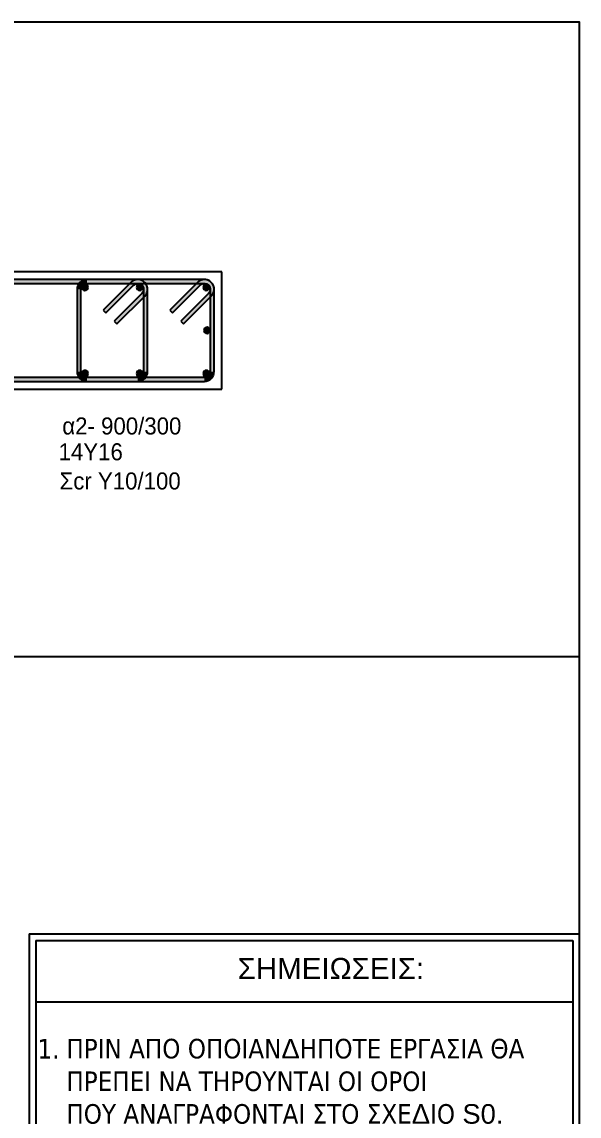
# Model space of a CAD drawing. Header units: millimetres. Extents: x -2171 to 1563, y -1758 to -1505.
# Drawn here: x 826.68 to 833.79, y -1604.22 to -1590.25 of the extents above; entities that cross this region are included whole.
import ezdxf

# ---------------------------------------------------------------- set-up
doc = ezdxf.new("R2010")
doc.units = ezdxf.units.MM
for name, color, linetype in [('-S-A3 PAGE', 3, 'Continuous'), ('-S_TEXT', 3, 'Continuous'), ('Col_Det', 7, 'Continuous'), ('Col_Det_Fill', 7, 'Continuous'), ('Geo_Col_Pro_1', 7, 'Continuous'), ('pinakaki', 153, 'Continuous')]:
    doc.layers.add(name, color=color, linetype=linetype)
doc.styles.add('S1Arl22_b_934_161', font='arial.ttf', dxfattribs={"width": 0.933629, "height": 0.002175})
doc.styles.get("Standard").update_dxf_attribs({"font": 'tahoma.ttf'})

# ---------------------------------------------------------------- blocks, each defined once
blk = doc.blocks.new('PINAKAKI')
at = {"layer": '-S-A3 PAGE', "ltscale": 5}
blk.add_line((121995.588, -208359.262), (121988.733, -208359.262), dxfattribs=at)
at = {"color": 0}
for p, q in [((121988.65, -208358.392), (121988.65, -208373.351)), ((121988.65, -208358.392), (121995.67, -208358.392)), ((121995.67, -208358.392), (121995.669, -208370.631)), ((121988.733, -208358.475), (121988.733, -208370.548)), ((121988.733, -208358.475), (121995.588, -208358.475)), ((121995.588, -208358.475), (121995.588, -208370.548))]:
    blk.add_line(p, q, dxfattribs=at)
at = {"layer": '-S_TEXT', "color": 3}
blk.add_text('1.', height=0.25, dxfattribs=at).set_placement((121988.755, -208359.983))
at = {"layer": '-S_TEXT', "color": 3, "insert": (121989.123, -208359.731), "char_height": 0.25, "attachment_point": 1}
blk.add_mtext_dynamic_manual_height_columns('ΠΡΙΝ ΑΠΟ ΟΠΟΙΑΝ{\\fArial|b0|i0|c186|p34;Δ}ΗΠΟΤΕ ΕΡΓΑΣΙΑ ΘΑ ΠΡΕΠΕΙ ΝΑ ΤΗΡΟΥΝΤΑΙ ΟΙ ΟΡΟΙ\\PΠΟΥ ΑΝΑΓΡΑΦΟΝΤΑΙ ΣΤΟ ΣΧΕ{\\fArial|b0|i0|c186|p34;Δ}ΙΟ {\\fArial|b0|i0|c186|p34;S0.}', width=6.38621, gutter_width=1, heights=[0], dxfattribs=at)
at = {"layer": 'pinakaki', "ltscale": 0.005, "insert": (121991.31, -208358.698), "char_height": 0.26955, "width": 6.67467, "attachment_point": 1}
blk.add_mtext('{\\fArial|b0|i0|c161|p34;ΣΗΜΕΙΩΣΕΙΣ:}', dxfattribs=at)

msp = doc.modelspace()

# ---------------------------------------------------------------- hatches: boundary and pattern name
at = {"layer": 'Col_Det_Fill'}
for color, points in [(252, [(829.0079, -1593.5888), (829.0079, -1593.5388), (824.9579, -1593.5388), (824.9579, -1593.5888)]), (252, [(827.5079, -1593.5888), (827.5079, -1593.5388, 0.4142136), (827.3829, -1593.6638), (827.4329, -1593.6638, -0.4142136)]), (252, [(828.1579, -1593.5888), (828.1579, -1593.5388), (827.5079, -1593.5388), (827.5079, -1593.5888)]), (252, [(828.2329, -1593.6638), (828.2829, -1593.6638, 0.6681786), (828.0695, -1593.5755), (828.1048, -1593.6108, -0.6681786)]), (252, [(828.2109, -1593.7169), (828.2463, -1593.7522, 0.6681786), (828.1579, -1593.5388), (828.1579, -1593.5888, -0.6681786)]), (252, [(829.0829, -1593.6638), (829.1329, -1593.6638, 0.6681786), (828.9195, -1593.5755), (828.9548, -1593.6108, -0.6681786)]), (252, [(829.0609, -1593.7169), (829.0963, -1593.7522, 0.6681786), (829.0079, -1593.5388), (829.0079, -1593.5888, -0.6681786)]), (252, [(827.4329, -1593.6638), (827.3829, -1593.6638), (827.3829, -1594.7138), (827.4329, -1594.7138)]), (56, [(827.5231, -1593.6391, 0.4142136), (827.4831, -1593.5991, 0.4142136), (827.4431, -1593.6391, 0.4142136), (827.4831, -1593.6791, 0.4142136)]), (252, [(828.1048, -1593.6108), (828.0695, -1593.5755), (827.7159, -1593.929), (827.7513, -1593.9644)]), (56, [(828.2226, -1593.6391, 0.4142136), (828.1826, -1593.5991, 0.4142136), (828.1426, -1593.6391, 0.4142136), (828.1826, -1593.6791, 0.4142136)]), (252, [(828.2329, -1594.7138), (828.2829, -1594.7138), (828.2829, -1593.6638), (828.2329, -1593.6638)]), (252, [(828.9548, -1593.6108), (828.9195, -1593.5755), (828.5659, -1593.929), (828.6013, -1593.9644)]), (12, [(829.0726, -1593.6391, 0.4142136), (829.0326, -1593.5991, 0.4142136), (828.9926, -1593.6391, 0.4142136), (829.0326, -1593.6791, 0.4142136)]), (252, [(829.0829, -1594.7138), (829.1329, -1594.7138), (829.1329, -1593.6638), (829.0829, -1593.6638)]), (252, [(827.8573, -1594.0704), (827.8927, -1594.1058), (828.2463, -1593.7522), (828.2109, -1593.7169)]), (252, [(828.7073, -1594.0704), (828.7427, -1594.1058), (829.0963, -1593.7522), (829.0609, -1593.7169)]), (12, [(829.0829, -1594.1888, 0.4142136), (829.0429, -1594.1488, 0.4142136), (829.0029, -1594.1888, 0.4142136), (829.0429, -1594.2288, 0.4142136)]), (252, [(824.9579, -1594.7888), (824.9579, -1594.8388), (829.0079, -1594.8388), (829.0079, -1594.7888)]), (252, [(827.4329, -1594.7138), (827.3829, -1594.7138, 0.4142136), (827.5079, -1594.8388), (827.5079, -1594.7888, -0.4142136)]), (56, [(827.5231, -1594.7386, 0.4142136), (827.4831, -1594.6986, 0.4142136), (827.4431, -1594.7386, 0.4142136), (827.4831, -1594.7786, 0.4142136)]), (252, [(827.5079, -1594.7888), (827.5079, -1594.8388), (828.1579, -1594.8388), (828.1579, -1594.7888)]), (56, [(828.2226, -1594.7386, 0.4142136), (828.1826, -1594.6986, 0.4142136), (828.1426, -1594.7386, 0.4142136), (828.1826, -1594.7786, 0.4142136)]), (252, [(828.1579, -1594.7888), (828.1579, -1594.8388, 0.4142136), (828.2829, -1594.7138), (828.2329, -1594.7138, -0.4142136)]), (12, [(829.0726, -1594.7386, 0.4142136), (829.0326, -1594.6986, 0.4142136), (828.9926, -1594.7386, 0.4142136), (829.0326, -1594.7786, 0.4142136)]), (252, [(829.0079, -1594.7888), (829.0079, -1594.8388, 0.4142136), (829.1329, -1594.7138), (829.0829, -1594.7138, -0.4142136)])]:
    msp.add_hatch(color=color, dxfattribs=at).paths.add_polyline_path(points)

# ---------------------------------------------------------------- linework, layer by layer
at = {"layer": '-S_TEXT', "ltscale": 5}
msp.add_lwpolyline([(775.6459, -1590.2497), (833.7934, -1590.2497), (833.7934, -1630.2944), (775.6459, -1630.2944)], close=True, dxfattribs=at)
at = {"layer": 'Col_Det', "color": 7}
for points in [[(829.2329, -1593.4388), (815.9829, -1593.4388)], [(829.0079, -1593.5388), (824.9579, -1593.5388)], [(828.1579, -1593.5388), (827.5079, -1593.5388)], [(829.2329, -1594.9388), (829.2329, -1593.4388)], [(824.9579, -1593.5888), (829.0079, -1593.5888)], [(827.3829, -1593.6638), (827.3829, -1594.7138)], [(827.4329, -1594.7138), (827.4329, -1593.6638)], [(827.5079, -1593.5888), (828.1579, -1593.5888)], [(828.0695, -1593.5755), (827.7159, -1593.929)], [(827.7513, -1593.9644), (828.1048, -1593.6108)], [(828.2329, -1593.6638), (828.2329, -1594.7138)], [(828.2829, -1594.7138), (828.2829, -1593.6638)], [(828.9195, -1593.5755), (828.5659, -1593.929)], [(828.6013, -1593.9644), (828.9548, -1593.6108)], [(829.0829, -1593.6638), (829.0829, -1594.7138)], [(829.1329, -1594.7138), (829.1329, -1593.6638)], [(828.2109, -1593.7169), (827.8573, -1594.0704)], [(827.8927, -1594.1058), (828.2463, -1593.7522)], [(829.0609, -1593.7169), (828.7073, -1594.0704)], [(828.7427, -1594.1058), (829.0963, -1593.7522)], [(827.7159, -1593.929), (827.7513, -1593.9644)], [(828.5659, -1593.929), (828.6013, -1593.9644)], [(827.8573, -1594.0704), (827.8927, -1594.1058)], [(828.7073, -1594.0704), (828.7427, -1594.1058)], [(829.0079, -1594.7888), (824.9579, -1594.7888)], [(828.1579, -1594.7888), (827.5079, -1594.7888)], [(815.9829, -1594.9388), (829.2329, -1594.9388)], [(824.9579, -1594.8388), (829.0079, -1594.8388)], [(827.5079, -1594.8388), (828.1579, -1594.8388)]]:
    msp.add_lwpolyline(points, dxfattribs=at)
for points in [[(827.5079, -1593.5388, 0.4142136), (827.3829, -1593.6638)], [(828.2829, -1593.6638, 0.6681786), (828.0695, -1593.5755)], [(828.2463, -1593.7522, 0.6681786), (828.1579, -1593.5388)], [(829.1329, -1593.6638, 0.6681786), (828.9195, -1593.5755)], [(829.0963, -1593.7522, 0.6681786), (829.0079, -1593.5388)], [(827.4329, -1593.6638, -0.4142136), (827.5079, -1593.5888, -0.4142136)], [(827.4831, -1593.5991, 0.4142136), (827.4431, -1593.6391, 0.4142136)], [(827.4431, -1593.6391, 0.4142136), (827.4831, -1593.6791, 0.4142136)], [(827.5231, -1593.6391, 0.4142136), (827.4831, -1593.5991, 0.4142136)], [(827.4831, -1593.6791, 0.4142136), (827.5231, -1593.6391, 0.4142136)], [(828.1048, -1593.6108, -0.6681786), (828.2329, -1593.6638, -0.6681786)], [(828.1826, -1593.5991, 0.4142136), (828.1426, -1593.6391, 0.4142136)], [(828.1426, -1593.6391, 0.4142136), (828.1826, -1593.6791, 0.4142136)], [(828.1579, -1593.5888, -0.6681786), (828.2109, -1593.7169, -0.6681786)], [(828.2226, -1593.6391, 0.4142136), (828.1826, -1593.5991, 0.4142136)], [(828.1826, -1593.6791, 0.4142136), (828.2226, -1593.6391, 0.4142136)], [(828.9548, -1593.6108, -0.6681786), (829.0829, -1593.6638, -0.6681786)], [(829.0326, -1593.5991, 0.4142136), (828.9926, -1593.6391, 0.4142136)], [(828.9926, -1593.6391, 0.4142136), (829.0326, -1593.6791, 0.4142136)], [(829.0079, -1593.5888, -0.6681786), (829.0609, -1593.7169, -0.6681786)], [(829.0726, -1593.6391, 0.4142136), (829.0326, -1593.5991, 0.4142136)], [(829.0326, -1593.6791, 0.4142136), (829.0726, -1593.6391, 0.4142136)], [(829.0429, -1594.1488, 0.4142136), (829.0029, -1594.1888, 0.4142136)], [(829.0029, -1594.1888, 0.4142136), (829.0429, -1594.2288, 0.4142136)], [(829.0829, -1594.1888, 0.4142136), (829.0429, -1594.1488, 0.4142136)], [(829.0429, -1594.2288, 0.4142136), (829.0829, -1594.1888, 0.4142136)], [(827.3829, -1594.7138, 0.4142136), (827.5079, -1594.8388)], [(827.5079, -1594.7888, -0.4142136), (827.4329, -1594.7138, -0.4142136)], [(827.4831, -1594.6986, 0.4142136), (827.4431, -1594.7386, 0.4142136)], [(827.4431, -1594.7386, 0.4142136), (827.4831, -1594.7786, 0.4142136)], [(827.5231, -1594.7386, 0.4142136), (827.4831, -1594.6986, 0.4142136)], [(827.4831, -1594.7786, 0.4142136), (827.5231, -1594.7386, 0.4142136)], [(828.1826, -1594.6986, 0.4142136), (828.1426, -1594.7386, 0.4142136)], [(828.1426, -1594.7386, 0.4142136), (828.1826, -1594.7786, 0.4142136)], [(828.1579, -1594.8388, 0.4142136), (828.2829, -1594.7138)], [(828.2329, -1594.7138, -0.4142136), (828.1579, -1594.7888, -0.4142136)], [(828.2226, -1594.7386, 0.4142136), (828.1826, -1594.6986, 0.4142136)], [(828.1826, -1594.7786, 0.4142136), (828.2226, -1594.7386, 0.4142136)], [(829.0326, -1594.6986, 0.4142136), (828.9926, -1594.7386, 0.4142136)], [(828.9926, -1594.7386, 0.4142136), (829.0326, -1594.7786, 0.4142136)], [(829.0079, -1594.8388, 0.4142136), (829.1329, -1594.7138)], [(829.0829, -1594.7138, -0.4142136), (829.0079, -1594.7888, -0.4142136)], [(829.0726, -1594.7386, 0.4142136), (829.0326, -1594.6986, 0.4142136)], [(829.0326, -1594.7786, 0.4142136), (829.0726, -1594.7386, 0.4142136)]]:
    msp.add_lwpolyline(points, format="xyb", dxfattribs=at)
at = {"layer": 'Geo_Col_Pro_1', "color": 4, "linetype": 'Continuous', "ltscale": 0.5}
msp.add_line((775.6459, -1598.3514), (833.7934, -1598.3514), dxfattribs=at)

# ---------------------------------------------------------------- block references
at = {"layer": '-S_TEXT', "linetype": 'Continuous', "ltscale": 0.5}
msp.add_blockref('PINAKAKI', (-121161.8768, 206756.498), dxfattribs=at)

# ---------------------------------------------------------------- texts
at = {"layer": 'Col_Det', "color": 7, "style": 'S1Arl22_b_934_161', "width": 0.933629}
for s, p in [(' α2- 900/300', (827.1157, -1595.5174)), ('14Y16', (827.1471, -1595.8469)), ('Σcr Y10/100', (827.159, -1596.2194))]:
    msp.add_text(s, height=0.2175, dxfattribs=at).set_placement(p)

doc.saveas('drawing.dxf')
